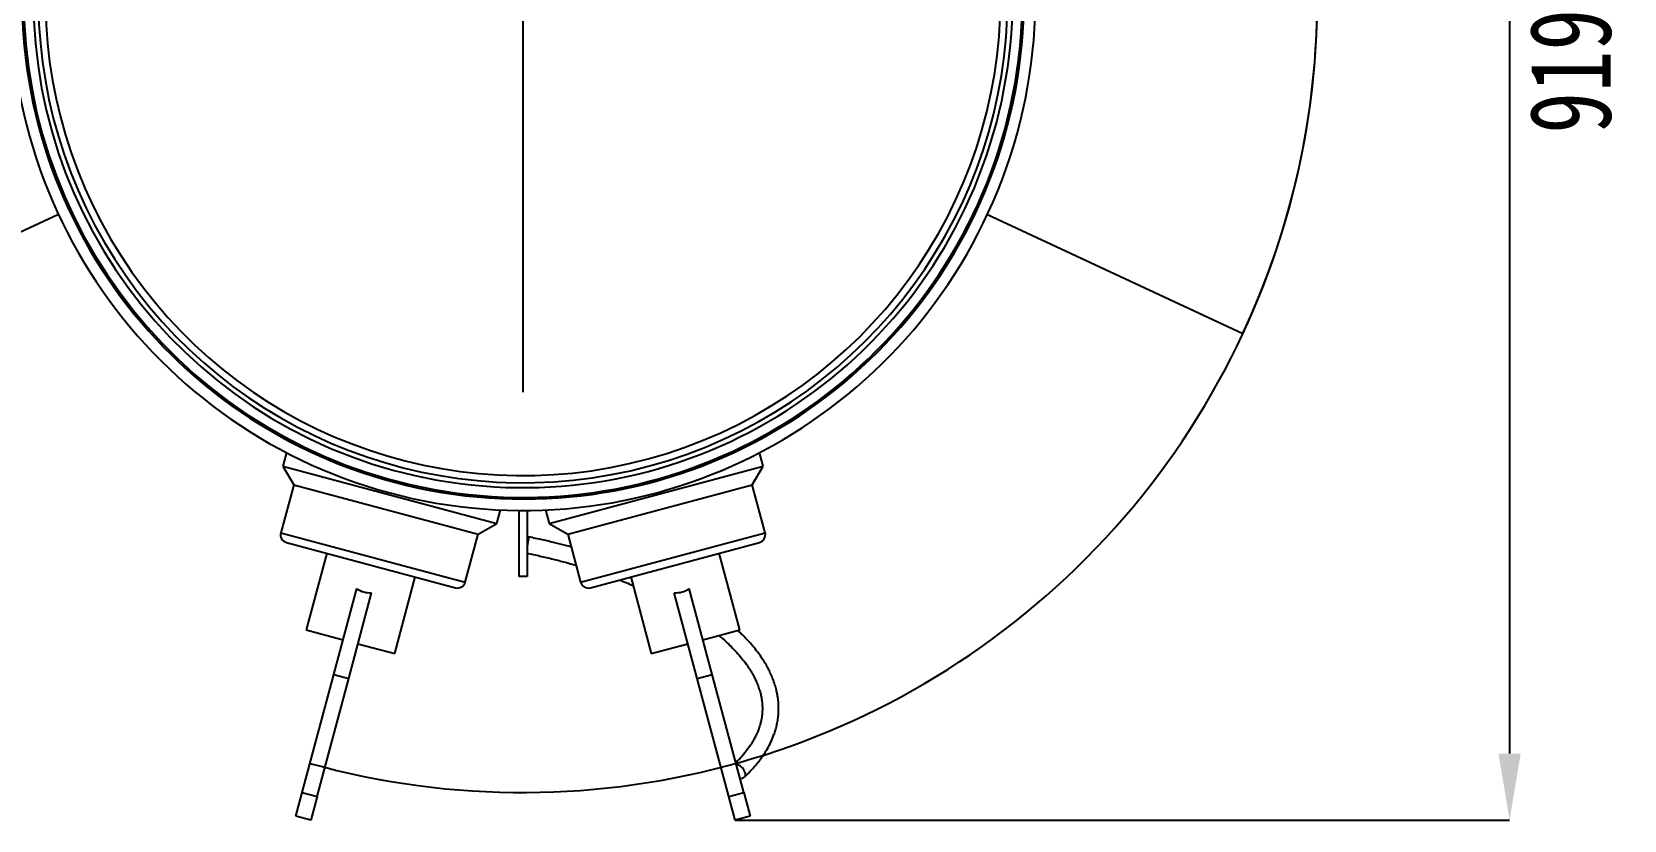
# Model space of a CAD drawing. Header units: millimetres. Extents: x 118006 to 124636, y -130611 to -125922.
# Drawn here: x 118907 to 119884, y -129567 to -129083 of the extents above; entities that cross this region are included whole.
import ezdxf

# ---------------------------------------------------------------- set-up
doc = ezdxf.new("R2010")
doc.units = ezdxf.units.MM
doc.header["$LTSCALE"] = 13
doc.linetypes.add('CENTERX2', pattern=[101.6, 63.5, -12.7, 12.7, -12.7])
for name, color, linetype in [('中心符号线', 7, 'CENTERX2'), ('几何体', 7, 'Continuous'), ('尺寸', 3, 'Continuous')]:
    doc.layers.add(name, color=color, linetype=linetype)
doc.layers.add('标注、文本', color=3, linetype='Continuous', lineweight=25)
doc.styles.add('SLDTEXTSTYLE0', font='hyswlongfangsong.ttf')
doc.dimstyles.new('SLDDIMSTYLE0', dxfattribs={"dimtxt": 50, "dimasz": 40.8, "dimexe": 0, "dimexo": 0.0625, "dimgap": 12.5, "dimtad": 2, "dimdec": 0, "dimrnd": 1e-09, "dimzin": 12, "dimdsep": 46, "dimtxsty": 'SLDTEXTSTYLE0', "dimsah": 1, "dimcen": 0.09, "dimadec": 0, "dimazin": 3, "dimtfac": 1, "dimtdec": 0, "dimtmove": 0, "dimatfit": 0, "dimfxl": 1, "dimfrac": 2, "dimtolj": 1, "dimtzin": 12, "dimarcsym": 0})

# ---------------------------------------------------------------- blocks, each defined once
blk = doc.blocks.new('SW_CENTERMARKSYMBOL_0')
at = {"layer": '中心符号线', "color": 0}
for p, q in [((0, 5), (0, 242)), ((-5, 0), (-242, 0)), ((0, 0), (-2.5, 0)), ((0, 0), (0, 2.5)), ((0, 0), (0, -2.5)), ((0, 0), (2.5, 0)), ((5, 0), (242, 0)), ((0, -5), (0, -242))]:
    blk.add_line(p, q, dxfattribs=at)
blk = doc.blocks.new('*D41')
at = {"layer": 'Defpoints', "color": 0, "transparency": 16777216}
for p in [(119245.79, -128648.06), (119338.73, -129566.79), (119813.97, -129566.79)]:
    blk.add_point(p, dxfattribs=at)
at = {"layer": '尺寸', "color": 0, "lineweight": -2, "transparency": 16777216}
for p, q in [((119245.85, -128648.06), (119813.97, -128648.06)), ((119813.97, -128688.86), (119813.97, -129525.99)), ((119338.79, -129566.79), (119813.97, -129566.79))]:
    blk.add_line(p, q, dxfattribs=at)
at = {"layer": '尺寸', "color": 0, "transparency": 16777216}
for points in [[(119807.17, -128688.86), (119820.77, -128688.86), (119813.97, -128648.06)], [(119807.17, -129525.99), (119820.77, -129525.99), (119813.97, -129566.79)]]:
    blk.add_solid(points, dxfattribs=at)
at = {"layer": '尺寸', "color": 0, "transparency": 16777216, "insert": (119851.47, -129107.43), "char_height": 50, "attachment_point": 5, "rotation": 90, "style": 'SLDTEXTSTYLE0'}
blk.add_mtext('\\A1;919', dxfattribs=at)

msp = doc.modelspace()

# ---------------------------------------------------------------- linework, layer by layer
at = {"layer": '几何体'}
for p, q in [((118923.44, -129195.23), (118766.65, -129268.34)), ((119493.51, -129195.23), (119650.3, -129268.34)), ((119063.32, -129341.32), (119061.11, -129349.57)), ((119355.83, -129349.57), (119353.62, -129341.32)), ((119061.11, -129349.57), (119067.75, -129361.07)), ((119061.11, -129349.57), (119192.46, -129384.77)), ((119224.48, -129384.77), (119355.83, -129349.57)), ((119349.2, -129361.07), (119355.83, -129349.57)), ((119067.75, -129361.07), (119059.87, -129390.46)), ((119067.75, -129361.07), (119180.97, -129391.41)), ((119235.98, -129391.41), (119349.2, -129361.07)), ((119357.07, -129390.46), (119349.2, -129361.07)), ((119192.46, -129384.77), (119194.68, -129376.51)), ((119205.97, -129376.81), (119205.97, -129417.32)), ((119210.97, -129376.81), (119210.97, -129417.32)), ((119222.27, -129376.51), (119224.48, -129384.77)), ((119059.87, -129390.46), (119173.09, -129420.79)), ((119173.09, -129420.79), (119180.97, -129391.41)), ((119180.97, -129391.41), (119192.46, -129384.77)), ((119224.48, -129384.77), (119235.98, -129391.41)), ((119235.98, -129391.41), (119243.85, -129420.79)), ((119243.85, -129420.79), (119357.07, -129390.46)), ((119063.32, -129396.43), (119167.12, -129424.24)), ((119088.06, -129403.06), (119075.47, -129450.07)), ((119211.21, -129395.13), (119210.97, -129396.12)), ((119249.83, -129424.24), (119353.62, -129396.43)), ((119341.48, -129450.07), (119328.88, -129403.06)), ((119129.78, -129464.63), (119142.38, -129417.61)), ((119210.97, -129417.32), (119205.97, -129417.32)), ((119274.57, -129417.61), (119287.16, -129464.63)), ((119092.33, -129477.4), (119106.43, -129424.79)), ((119101.51, -129479.86), (119115.61, -129427.25)), ((119315.44, -129479.86), (119301.34, -129427.25)), ((119324.61, -129477.4), (119310.52, -129424.79)), ((119075.47, -129450.07), (119098.04, -129456.12)), ((119318.91, -129456.12), (119341.48, -129450.07)), ((119107.21, -129458.58), (119129.78, -129464.63)), ((119287.16, -129464.63), (119309.73, -129458.58)), ((119072.92, -129549.85), (119092.33, -129477.4)), ((119082.1, -129552.31), (119101.51, -129479.86)), ((119092.33, -129477.4), (119101.51, -129479.86)), ((119315.44, -129479.86), (119324.61, -129477.4)), ((119334.85, -129552.31), (119315.44, -129479.86)), ((119344.02, -129549.85), (119324.61, -129477.4)), ((119069.04, -129564.34), (119072.92, -129549.85)), ((119072.92, -129549.85), (119082.1, -129552.31)), ((119334.85, -129552.31), (119344.02, -129549.85)), ((119344.02, -129549.85), (119347.91, -129564.34)), ((119082.1, -129552.31), (119078.22, -129566.79)), ((119338.73, -129566.79), (119334.85, -129552.31)), ((119078.22, -129566.79), (119069.04, -129564.34)), ((119347.91, -129564.34), (119338.73, -129566.79))]:
    msp.add_line(p, q, dxfattribs=at)
at = {"layer": '几何体', "flags": 128}
for points in [[(119210.97, -129399.82), (119211.16, -129398.97), (119211.43, -129397.64), (119211.67, -129396.33), (119211.86, -129395.14), (119211.98, -129394.17), (119212.02, -129393.47), (119211.99, -129393.11), (119211.88, -129393.11), (119211.71, -129393.47), (119211.48, -129394.16), (119211.21, -129395.13)], [(119344.55, -129537.07), (119344.81, -129538.24), (119344.76, -129539.33), (119344.41, -129540.24), (119343.77, -129540.92), (119342.9, -129541.32), (119341.85, -129541.4), (119341.76, -129541.39)]]:
    msp.add_lwpolyline(points, dxfattribs=at)
at = {"layer": '几何体'}
for centre, radius, start, end in [((119208.47, -129062.32), 314.5, 94.10257, 66.32239), ((119208.47, -129062.32), 307.5, 94.19612, 67.17185), ((119208.47, -129062.32), 297.5, 69.91456, 0), ((119208.47, -129062.32), 293.12, 70.04956, 0), ((119208.47, -129062.32), 306.5, 180, 67.27603), ((119208.47, -129062.32), 300.5, 180, 67.77753), ((119208.47, -129062.32), 487.5, 335, 25), ((119064.59, -129391.72), 4.88, 164.99994, 255), ((119352.36, -129391.72), 4.88, 285, 15.00006), ((119168.38, -129419.53), 4.88, 255, 345.00006), ((119248.56, -129419.53), 4.88, 194.99994, 285), ((119338.43, -129539.12), 6.45, 18.52771, 80.96676)]:
    msp.add_arc(centre, radius, start, end, dxfattribs=at)
for centre, major_axis in [((119125.65, -129371.4), (14.85, 55.42)), ((119291.29, -129371.4), (-14.85, 55.42))]:
    msp.add_ellipse(centre, major_axis=major_axis, ratio=0.490049, start_param=2.971841, end_param=3.311344, dxfattribs=at)
for points, knots in [([(119238.08, -129399.25), (119236.92, -129398.93), (119233.6, -129398.02), (119227.75, -129396.55), (119220.2, -129394.76), (119214.81, -129393.65), (119211.95, -129393.06)], [0, 0, 0, 0, 0.13545, 0.38583, 0.673641, 1, 1, 1, 1]), ([(119210.97, -129403.08), (119213.62, -129403.62), (119218.97, -129404.73), (119226.76, -129406.59), (119234.07, -129408.5), (119238.77, -129409.79), (119241.01, -129410.46), (119241.09, -129410.49)], [0, 0, 0, 0, 0.260489, 0.527943, 0.771275, 0.991155, 1, 1, 1, 1]), ([(119267.68, -129419.46), (119267.83, -129419.51), (119269.24, -129420.05), (119272.01, -129421.15), (119274.59, -129422.22), (119275.95, -129422.78)], [0, 0, 0, 0, 0.052809, 0.500258, 1, 1, 1, 1]), ([(119344.02, -129540.72), (119345.37, -129539.42), (119347.9, -129536.98), (119351.07, -129533.44), (119353.59, -129530.33), (119355.54, -129527.65), (119357.06, -129525.37), (119358.81, -129522.49), (119360.72, -129518.86), (119362.37, -129514.91), (119363.48, -129511.52), (119364.25, -129508.6), (119364.86, -129505.47), (119365.28, -129502.11), (119365.44, -129498.61), (119365.33, -129495.17), (119365.01, -129492.1), (119364.56, -129489.4), (119363.97, -129486.71), (119363.11, -129483.61), (119361.91, -129480.2), (119360.48, -129476.86), (119359, -129473.87), (119357.32, -129470.87), (119355.37, -129467.75), (119352.99, -129464.35), (119350.23, -129460.81), (119346.96, -129457.03), (119343.62, -129453.53), (119341.26, -129451.3), (119340.3, -129450.39)], [0, 0, 0, 0, 0.0465344, 0.0873213, 0.122623, 0.1526304, 0.1774811, 0.1985997, 0.2473063, 0.2948174, 0.3243775, 0.3535825, 0.3858853, 0.4216641, 0.4583998, 0.4948734, 0.5283732, 0.554215, 0.5799184, 0.6140528, 0.6542164, 0.6911032, 0.7237884, 0.7531379, 0.7915919, 0.8297007, 0.871359, 0.9166332, 0.9657844, 1, 1, 1, 1]), ([(119328.63, -129453.52), (119330.18, -129454.81), (119332.88, -129457.06), (119336.43, -129460.5), (119339.68, -129463.88), (119342.75, -129467.46), (119345.4, -129470.91), (119347.34, -129473.77), (119348.77, -129476.1), (119349.92, -129478.12), (119351.07, -129480.38), (119352.26, -129483.02), (119353.35, -129485.93), (119354.2, -129488.83), (119354.76, -129491.4), (119355.1, -129493.58), (119355.3, -129495.53), (119355.41, -129497.58), (119355.38, -129499.82), (119355.21, -129502.1), (119354.91, -129504.25), (119354.56, -129506.03), (119354.21, -129507.45), (119353.88, -129508.66), (119353.43, -129510.09), (119352.76, -129511.94), (119351.84, -129514.12), (119350.63, -129516.58), (119349.1, -129519.28), (119347.1, -129522.32), (119344.51, -129525.72), (119341.85, -129528.83), (119339.85, -129530.78), (119339.11, -129531.5)], [0, 0, 0, 0, 0.053652, 0.093216, 0.138704, 0.188359, 0.233416, 0.272987, 0.29891, 0.323221, 0.351338, 0.38575, 0.424412, 0.461367, 0.495076, 0.521981, 0.544456, 0.570358, 0.600106, 0.629623, 0.656949, 0.681596, 0.696892, 0.710624, 0.727422, 0.750324, 0.779407, 0.808452, 0.841982, 0.880154, 0.923187, 0.971384, 1, 1, 1, 1])]:
    msp.add_open_spline(points, degree=3, knots=knots, dxfattribs=at)
at = {"layer": '标注、文本'}
msp.add_arc((119208.47, -129062.32), 487.5, 254.44172, 19.89951, dxfattribs=at)

# ---------------------------------------------------------------- block references
at = {"layer": '中心符号线'}
msp.add_blockref('SW_CENTERMARKSYMBOL_0', (119208.47, -129062.32), dxfattribs=at)

# ---------------------------------------------------------------- dimensions: what is measured, and where the dimension line sits
at = {"layer": '尺寸'}
dim = msp.add_linear_dim(base=(119813.97, -129566.79), p1=(119245.79, -128648.06), p2=(119338.73, -129566.79), angle=90, dimstyle='SLDDIMSTYLE0', dxfattribs=at)
dim.commit()
dim.dimension.update_dxf_attribs({"geometry": '*D41', "text_midpoint": (119851.47, -129107.43)})

doc.saveas('drawing.dxf')
